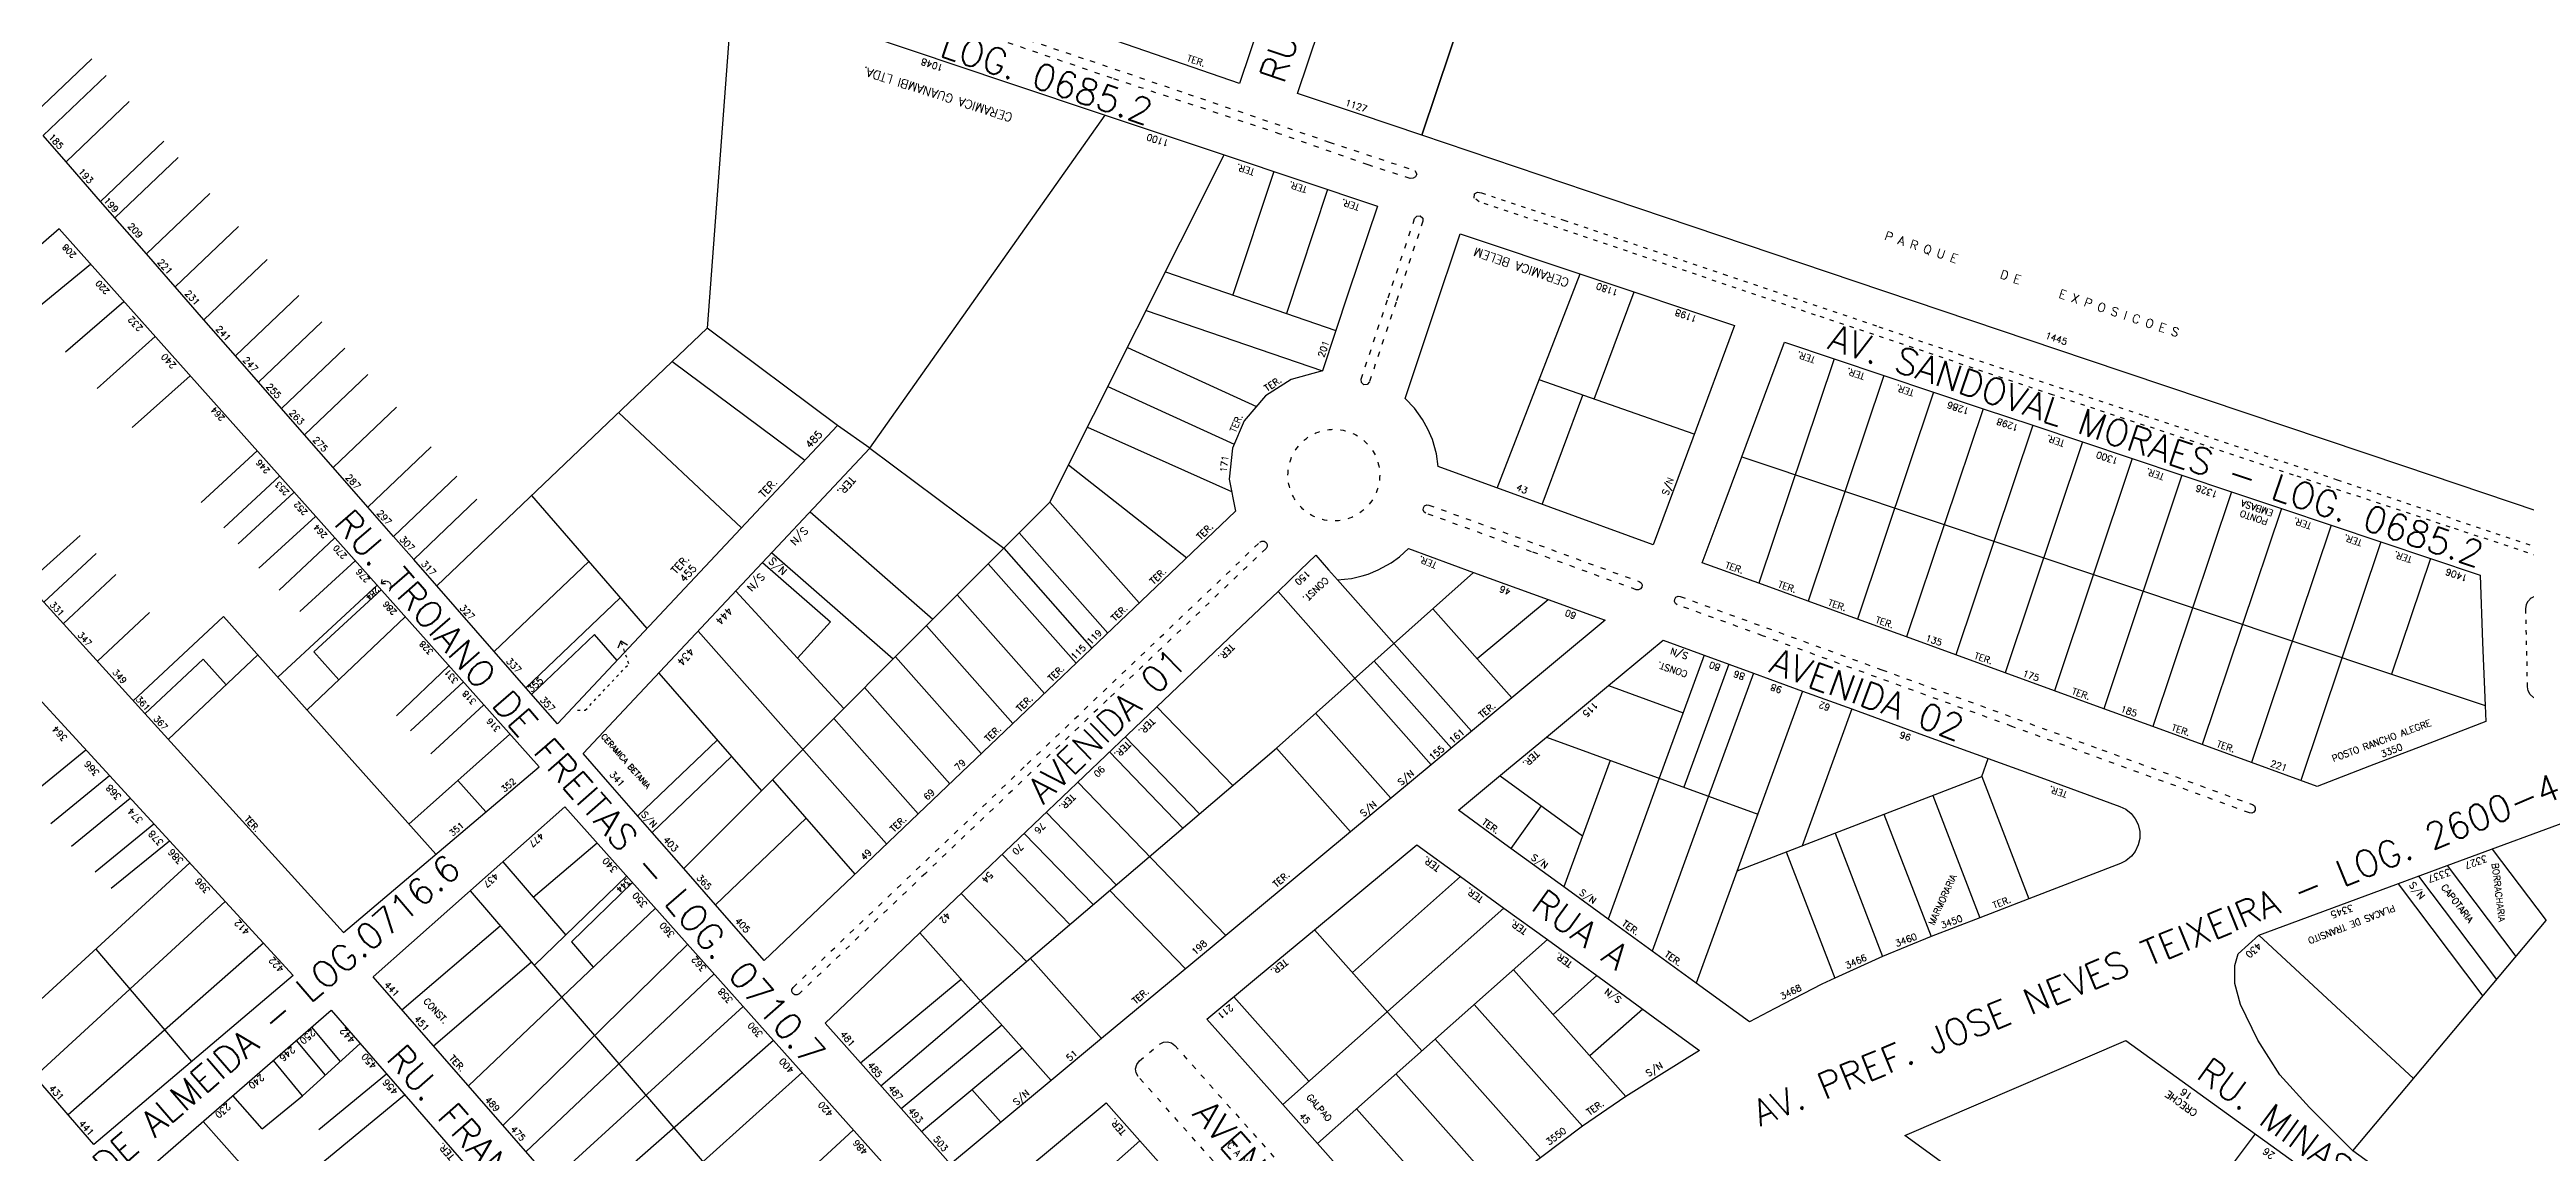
# Model space of a CAD drawing. Extents: x 714896 to 749292, y 8417558 to 8447149.
# Drawn here: x 740215 to 740782, y 8424943 to 8425196 of the extents above; entities that cross this region are included whole.
import ezdxf

# ---------------------------------------------------------------- set-up
doc = ezdxf.new("R2010")
doc.units = 0
doc.header["$MEASUREMENT"] = 0
doc.linetypes.add('ACAD_ISO03W100', pattern=[30, 12, -18])
for name, color, linetype in [('LOTE', 7, 'CONTINUOUS'), ('NUM-PORTA', 7, 'CONTINUOUS'), ('QUADRA', 6, 'CONTINUOUS'), ('TEXTO', 7, 'CONTINUOUS'), ('TEXTODERUA', 3, 'CONTINUOUS')]:
    doc.layers.add(name, color=color, linetype=linetype)
doc.styles.add('ROMANS', font='ROMANS.SHX', dxfattribs={"height": 1.5})

msp = doc.modelspace()

# ---------------------------------------------------------------- linework, layer by layer
at = {"layer": 'LOTE', "color": 7}
for p, q in [((740202.49, 8425128.79, 520.58), (740224.3, 8425146.61, 521.16)), ((740470.4, 8425144.87), (740509.45, 8425131.47)), ((740218.55, 8425126.58, 520.51), (740231.91, 8425138.07, 521.16)), ((740465.96, 8425136.02), (740506.36, 8425122.16)), ((740225.82, 8425118.18, 520.32), (740239.09, 8425130.03, 521.16)), ((740461.72, 8425127.57), (740491.22, 8425114.04)), ((740233.79, 8425109.2, 520.32), (740247.06, 8425121.06, 521.16)), ((740457.24, 8425118.63), (740486.17, 8425105.43)), ((740452.54, 8425109.25), (740485.53, 8425094.57)), ((740249.6, 8425092.03, 520.19), (740262.4, 8425103.83, 521.16)), ((740254.81, 8425086.25, 520.14), (740267.54, 8425098.06, 521.16)), ((740448.21, 8425100.62), (740475.27, 8425079.37)), ((740258.09, 8425082.55, 520.1), (740270.86, 8425094.33, 521.16)), ((740262.8, 8425076.95, 520.04), (740275.76, 8425088.83, 521.16)), ((740443.95, 8425092.13), (740464.42, 8425069.01)), ((740221.94, 8425084.43, 519.56), (740209.68, 8425073.46, 519)), ((740267.47, 8425071.95, 519.98), (740280.18, 8425083.86, 521.16)), ((740433.41, 8425081.57), (740453.57, 8425058.66)), ((740436.88, 8425085.04), (740457.19, 8425062.11)), ((740225.6, 8425080.32, 519.52), (740213.57, 8425069.17, 519)), ((740230.09, 8425075.5, 519.47), (740218.04, 8425064.24, 519)), ((740272.23, 8425067.05, 519.93), (740284.84, 8425078.63, 521.16)), ((740429.81, 8425077.95), (740449.95, 8425055.2)), ((740267.14, 8425052.03, 518.75), (740289.88, 8425073.07, 521.16)), ((740275.41, 8425057.78, 518.75), (740290.81, 8425072.03, 521.16)), ((740422.73, 8425070.87), (740442.72, 8425048.3)), ((740237.82, 8425066.84, 519.39), (740225.84, 8425055.64, 519)), ((740254.73, 8425065.94, 519.51), (740234.04, 8425046.59, 519)), ((740254.73, 8425065.94), (740303.35, 8425011.42)), ((740273.86, 8425044.49, -2.67), (740296.36, 8425065.82)), ((740363.38, 8425062.52), (740406.55, 8425013.78)), ((740415.66, 8425063.78), (740435.48, 8425041.4)), ((740250.09, 8425056.12, 519.33), (740236.72, 8425043.62, 519)), ((740262.58, 8425057.14), (740242.08, 8425037.72, 519)), ((740250.09, 8425056.12, 519.33), (740255.31, 8425050.26)), ((740294.31, 8425043.17, -1.78), (740306.34, 8425054.63)), ((740408.59, 8425056.69), (740428.25, 8425034.49)), ((740297.52, 8425039.68, -2.27), (740309.67, 8425050.9)), ((740401.51, 8425049.61), (740421.02, 8425027.59)), ((740302.18, 8425034.46, -2.27), (740314.33, 8425045.67)), ((740394.44, 8425042.52), (740413.78, 8425020.68)), ((740297.17, 8425018.35, -3.32), (740320.32, 8425038.95)), ((740209.75, 8425024.36, 521.79), (740223.2, 8425035.36, 522.95)), ((740215.16, 8425018.47, 521.79), (740228.61, 8425029.47, 522.95)), ((740219.89, 8425013.31, 521.79), (740233.34, 8425024.31, 522.95)), ((740308.37, 8425028.32), (740314.78, 8425021.13)), ((740380.41, 8425028.51), (740399.31, 8425006.88)), ((740225.31, 8425007.41, 521.79), (740238.77, 8425018.41, 522.95)), ((740229.04, 8425003.66, 521.77), (740242.36, 8425014.49, 522.95)), ((740247, 8425009.45, 522.95), (740203.64, 8424969.66, 520.06)), ((740318.65, 8425009.68, 516.23), (740333.08, 8424992.9, 517.03)), ((740763.9, 8425008.82), (740779.63, 8424987.97)), ((740774.22, 8425012.63), (740786.58, 8424996.24)), ((740311.17, 8425003.05, 516.23), (740357.84, 8424948.76, 518.84)), ((740347.06, 8425006.45, 517.75), (740325.89, 8424985.93, 517.65)), ((740348.4, 8425004.96, 517.75), (740334.39, 8424991.38, 517.75)), ((740752.64, 8425004.67), (740772.04, 8424978.94)), ((740757.33, 8425006.4), (740775.2, 8424982.7)), ((740255.11, 8425000.61), (740211.55, 8424960.5, 520.06)), ((740353.61, 8424999.1, 517.75), (740310.79, 8424958.37, 518.57)), ((740742.25, 8424943.51), (740786.58, 8424996.24)), ((740263.9, 8424991.04), (740219.14, 8424951.72, 521.63)), ((740361.01, 8424990.8, 517.75), (740318.72, 8424949.3, 518.57)), ((740334.39, 8424991.38, 517.11), (740339.38, 8424985.57, 517.39)), ((740720.74, 8424992.9), (740756.17, 8424960.06)), ((740225.51, 8424989.72, 521.23), (740247.43, 8424963.95, 520.3)), ((740367.06, 8424984.01, 517.75), (740323.99, 8424943.28, 518.57)), ((740329.92, 8424936.51, 518.57), (740373.74, 8424976.51, 517.75)), ((740278.05, 8424960.82, 521.76), (740271.41, 8424968.77, 522.55)), ((740272.81, 8424956.05, 521.91), (740286, 8424968.03, 520.94)), ((740281.51, 8424963.96, 521.57), (740274.94, 8424971.84, 522.55)), ((740380.64, 8424968.78, 517.75), (740335.98, 8424929.57, 518.57)), ((740272.81, 8424956.05, 521.91), (740266.15, 8424964.2, 522.55)), ((740263.57, 8424948.52, 522), (740256.87, 8424956.13, 522.55)), ((740263.57, 8424948.52, 522), (740272.81, 8424956.05, 521.91)), ((740273.09, 8424937.32, 521.75), (740296.15, 8424956.34, 520.94)), ((740276.58, 8424948.38, 520.94), (740292.02, 8424961.1, 520.94)), ((740387.19, 8424961.43, 517.75), (740342.95, 8424921.6, 518.57)), ((740258.44, 8424940.72, 521.93), (740250.09, 8424950.22, 522.55)), ((740357.84, 8424948.76, 518.84), (740389.51, 8424911.92, 520.62)), ((740398.94, 8424948.24, 517.75), (740376.25, 8424927.34, 518.97)), ((740691.45, 8424909.36, 525.95), (740720, 8424947.39, 522.34))]:
    msp.add_line(p, q, dxfattribs=at)
at = {"layer": 'LOTE'}
for p, q in [((740546.34, 8425095.34), (740565.4, 8425144.41)), ((740568.58, 8425115.7), (740577.73, 8425140.28)), ((740556.68, 8425091.58), (740565.99, 8425116.61))]:
    msp.add_line(p, q, dxfattribs=at)
at = {"layer": 'LOTE', "color": 7, "linetype": 'CONTINUOUS'}
for p, q in [((740623.51, 8425124.95), (740606.28, 8425073.52)), ((740634.89, 8425121.14), (740617.56, 8425069.42)), ((740646.27, 8425117.33), (740628.84, 8425065.31)), ((740657.64, 8425113.52), (740640.12, 8425061.21)), ((740669.02, 8425109.71), (740651.4, 8425057.1)), ((740680.4, 8425105.9), (740662.68, 8425052.99)), ((740602.36, 8425102.51), (740772.56, 8425045.5)), ((740691.78, 8425102.09), (740673.96, 8425048.89)), ((740703.16, 8425098.28), (740685.24, 8425044.78)), ((740714.54, 8425094.46), (740696.52, 8425040.68)), ((740725.92, 8425090.65), (740707.8, 8425036.57)), ((740737.3, 8425086.84), (740719.08, 8425032.47)), ((740748.67, 8425083.03), (740730.36, 8425028.36)), ((740760.05, 8425079.22), (740751.16, 8425052.67)), ((740593.75, 8425057.03), (740583.49, 8425028.84)), ((740599.39, 8425054.98), (740589.13, 8425026.79)), ((740605.03, 8425052.93), (740594.77, 8425024.74)), ((740571.85, 8425050.06), (740588.95, 8425043.84)), ((740616.3, 8425048.82), (740591.95, 8424981.89)), ((740627.58, 8425044.72), (740616.17, 8425013.36)), ((740557.64, 8425038.25), (740606.05, 8425020.63)), ((740572.22, 8425032.94), (740561.66, 8425003.93)), ((740657.31, 8425029.21), (740658.82, 8425033.36)), ((740547.03, 8425029.43), (740565.93, 8425015.67)), ((740583.49, 8425028.84), (740571.76, 8424996.58)), ((740594.77, 8425024.74), (740581.85, 8424989.24)), ((740601.32, 8425007.64), (740657.31, 8425029.21)), ((740646.11, 8425024.9), (740656.9, 8424996.9)), ((740657.31, 8425029.21), (740668.09, 8425001.22)), ((740634.91, 8425020.58), (740645.71, 8424992.55)), ((740623.72, 8425016.27), (740634.6, 8424988.02)), ((740612.52, 8425011.96), (740623.65, 8424983.06)), ((740537.99, 8425006.32), (740513.22, 8424984.34)), ((740547.92, 8424999.09), (740497.25, 8424954.12)), ((740529.15, 8424966.39), (740504.54, 8424994.12)), ((740557.86, 8424991.86), (740505.22, 8424945.14)), ((740575.85, 8424955.95), (740550.09, 8424984.97)), ((740503.23, 8424959.43), (740486.07, 8424978.77)), ((740569.18, 8424983.62), (740559.17, 8424974.74)), ((740565.88, 8424949.11), (740541.12, 8424977.01)), ((740579.69, 8424975.97), (740567.6, 8424965.24)), ((740556.26, 8424941.87), (740532.14, 8424969.04)), ((740546.64, 8424934.63), (740523.17, 8424961.08)), ((740537.15, 8424927.24), (740514.19, 8424953.11)), ((740437.62, 8424921.89), (740464.54, 8424945.78))]:
    msp.add_line(p, q, dxfattribs=at)
at = {"layer": 'LOTE', "color": 7}
for points in [[(740371.3, 8425209.38), (740365.44, 8425131.98)], [(740210.11, 8425179.84), (740224.6, 8425193.67)], [(740213.4, 8425176.08), (740227.89, 8425189.9)], [(740218.67, 8425170.05), (740233.15, 8425183.88)], [(740402.72, 8425104.46), (740456.64, 8425180.8)], [(740226.56, 8425161.02), (740241.05, 8425174.84)], [(740443.95, 8425092.13), (740483.84, 8425171.69)], [(740229.85, 8425157.25), (740244.34, 8425171.07)], [(740495.22, 8425167.88), (740485.81, 8425139.58)], [(740237.09, 8425148.97), (740251.57, 8425162.79)], [(740507.55, 8425163.75), (740498.1, 8425135.37)], [(740243.67, 8425141.44), (740258.15, 8425155.26)], [(740250.25, 8425133.91), (740264.73, 8425147.73)], [(740257.49, 8425125.62), (740271.97, 8425139.45)], [(740262.75, 8425119.6), (740277.23, 8425133.42)], [(740303.54, 8425072.91), (740365.44, 8425131.98)], [(740395.34, 8425109.67), (740365.44, 8425131.98)], [(740268.01, 8425113.58), (740282.5, 8425127.4)], [(740273.28, 8425107.55), (740287.76, 8425121.37)], [(740387.82, 8425101.64), (740357.42, 8425124.32)], [(740279.86, 8425100.02), (740294.34, 8425113.84)], [(740373.35, 8425086.23), (740345.19, 8425112.65)], [(740287.75, 8425090.98), (740302.24, 8425104.8)], [(740402.72, 8425104.46), (740433.41, 8425081.57)], [(740293.67, 8425084.21), (740308.16, 8425098.03)], [(740298.28, 8425078.93), (740312.76, 8425092.76)], [(740351.71, 8425063.16), (740325.29, 8425093.66)], [(740360.13, 8425008.15), (740443.95, 8425092.13)], [(740389.04, 8425089.87), (740417.18, 8425065.3)], [(740316.7, 8425057.85), (740338.39, 8425078.54)], [(740378.16, 8425078.27), (740393.75, 8425064.66), (740386.16, 8425056.33)], [(740323.94, 8425049.56), (740345.59, 8425070.22)], [(740396.74, 8425044.83), (740372, 8425071.71)], [(740346.9, 8425068.71), (740346.9, 8425068.72)], [(740325.26, 8425048.06), (740339.65, 8425061.8)], [(740344.83, 8425055.83), (740339.65, 8425061.8)], [(740354.38, 8425052.93), (740377.91, 8425025.97)], [(740349.6, 8425020.2), (740367.79, 8425037.56)], [(740352.89, 8425016.43), (740371.08, 8425033.79)], [(740367.37, 8424999.86), (740388.13, 8425019.68)]]:
    msp.add_lwpolyline(points, dxfattribs=at)
at = {"layer": 'LOTE', "color": 7, "linetype": 'ACAD_ISO03W100', "ltscale": 0.1, "elevation": 519.71}
msp.add_lwpolyline([(740516.84, 8425169.39), (740496.71, 8425176.45), (740458.22, 8425189.23), (740428.42, 8425199.4), (740409.99, 8425205.61), (740408.4, 8425206.39), (740408.09, 8425207.1), (740408.31, 8425207.71), (740408.7, 8425208), (740409.63, 8425207.95), (740427.7, 8425201.8), (740453.12, 8425193.28), (740475.6, 8425185.62), (740507.88, 8425174.62), (740527.48, 8425168.11), (740527.95, 8425167.28), (740527.64, 8425166.61), (740527.13, 8425166.32), (740526.44, 8425166.25), (740516.84, 8425169.39)], close=True, dxfattribs=at)
at = {"layer": 'LOTE', "color": 7, "linetype": 'ACAD_ISO03W100', "ltscale": 0.08, "elevation": 523.78}
msp.add_lwpolyline([(740800.6, 8425074.41), (740764.59, 8425086.41), (740728.71, 8425098.32), (740673.52, 8425116.72), (740619.24, 8425134.98), (740576.18, 8425149.6), (740542.24, 8425160.95), (740541.07, 8425161.77), (740541.15, 8425162.76), (740541.83, 8425163.13), (740542.75, 8425162.95), (740561.63, 8425156.7), (740598.21, 8425144.34), (740633.79, 8425132.29), (740652.24, 8425125.96), (740694.61, 8425111.92), (740738.69, 8425097.25), (740790.61, 8425079.67)], dxfattribs=at)
at = {"layer": 'LOTE', "color": 7, "linetype": 'ACAD_ISO03W100', "ltscale": 0.1}
for points in [[(740529.36, 8425156.46), (740523.2, 8425137.94), (740517.11, 8425119.64), (740516.6, 8425119.06), (740515.85, 8425119), (740515.27, 8425119.51), (740515.21, 8425120.27), (740521.41, 8425138.9), (740527.47, 8425157.1), (740527.96, 8425157.67), (740528.73, 8425157.73), (740529.32, 8425157.2), (740529.36, 8425156.46)], [(740578.21, 8425072.03), (740554.23, 8425080.76), (740530.06, 8425089.56), (740529.64, 8425089.85), (740529.41, 8425090.34), (740529.46, 8425090.84), (740529.75, 8425091.26), (740530.22, 8425091.48), (740530.74, 8425091.44), (740555.96, 8425082.26), (740578.89, 8425073.91), (740579.32, 8425073.61), (740579.54, 8425073.15), (740579.49, 8425072.62), (740579.21, 8425072.23), (740578.72, 8425071.99), (740578.21, 8425072.03)], [(740493.44, 8425081.5), (740457.06, 8425046.78), (740415.43, 8425007.05), (740386.52, 8424979.46), (740386.07, 8424979.21), (740385.56, 8424979.22), (740385.11, 8424979.49), (740384.86, 8424979.95), (740384.87, 8424980.47), (740385.14, 8424980.91), (740438.75, 8425032.07), (740492.05, 8425082.94), (740492.48, 8425083.18), (740493, 8425083.19), (740493.5, 8425082.87), (740493.72, 8425082.43), (740493.71, 8425081.96), (740493.44, 8425081.5)], [(740718.64, 8425020.92), (740664.23, 8425040.73), (740607.14, 8425061.5), (740587.61, 8425068.61), (740587.2, 8425068.89), (740586.97, 8425069.37), (740587.01, 8425069.91), (740587.3, 8425070.32), (740587.77, 8425070.54), (740588.29, 8425070.49), (740634.47, 8425053.69), (740684.8, 8425035.37), (740719.32, 8425022.8), (740719.74, 8425022.51), (740719.96, 8425022.05), (740719.91, 8425021.5), (740719.62, 8425021.09), (740719.15, 8425020.88), (740718.64, 8425020.92)], [(740512.87, 8424905.64), (740487.27, 8424934.48), (740464.19, 8424960.49), (740463.69, 8424961.37), (740463.56, 8424962.27), (740463.83, 8424963.27), (740464.46, 8424964.07), (740469.08, 8424967.91), (740469.94, 8424968.37), (740470.86, 8424968.48), (740471.76, 8424968.24), (740472.55, 8424967.64), (740497.38, 8424939.66), (740520.97, 8424913.08), (740521.46, 8424912.24), (740521.6, 8424911.29), (740521.36, 8424910.35), (740520.82, 8424909.6), (740516.46, 8424905.48), (740515.59, 8424904.94), (740514.62, 8424904.8), (740513.63, 8424905.06), (740512.87, 8424905.64)]]:
    msp.add_lwpolyline(points, close=True, dxfattribs=at)
at = {"layer": 'LOTE'}
msp.add_lwpolyline([(740591.47, 8425107.65), (740555.97, 8425120.14)], dxfattribs=at)
at = {"layer": 'LOTE', "color": 7}
for points, elevation in [([(740408.05, 8425056.16), (740380.21, 8425080.46)], -1.34), ([(740495.85, 8425035.74), (740540.98, 8425075.99)], 516.84), ([(740531.26, 8425031.93), (740496.2, 8425071.66)], 516.84), ([(740540.49, 8425039.6), (740509.78, 8425074.34)], 516.84), ([(740541.81, 8425056.26), (740558.05, 8425069.79)], 516.84), ([(740549.72, 8425047.27), (740531.63, 8425067.66)], 516.84), ([(740535.88, 8425035.77), (740518.23, 8425055.7)], 516.84), ([(740468.46, 8425045.22), (740485.83, 8425027.19)], 516.84), ([(740522.03, 8425024.26), (740504.8, 8425043.73)], 516.84), ([(740405.23, 8424958.38), (740495.85, 8425035.74)], 516.84), ([(740461.22, 8425038.31), (740478.21, 8425020.69)], 516.84), ([(740512.8, 8425016.59), (740495.85, 8425035.74)], 516.84), ([(740457.61, 8425034.86), (740474.4, 8425017.44)], 516.84), ([(740450.37, 8425027.96), (740484.22, 8424992.84)], 516.84), ([(740443.16, 8425021.03), (740459.16, 8425004.43)], 516.84), ([(740438.07, 8425016.22), (740453.83, 8424999.88)], 516.84), ([(740433.01, 8425011.39), (740448.5, 8424995.32)], 516.84), ([(740423.6, 8425002.41), (740438.59, 8424986.87)], 516.84), ([(740457.66, 8425003.14), (740474.99, 8424985.17)], 516.84), ([(740414.2, 8424993.44), (740444.23, 8424959.61)], 516.84), ([(740439.44, 8424987.59), (740455.77, 8424969.19)], 516.84), ([(740400.58, 8424963.62), (740423.65, 8424982.79)], 516.84), ([(740409.87, 8424953.15), (740432.94, 8424972.32)], 516.84), ([(740414.52, 8424947.91), (740437.59, 8424967.09)], 516.84), ([(740426.05, 8424957.5), (740432.69, 8424950.02)], 516.84)]:
    msp.add_lwpolyline(points, dxfattribs=dict(at, elevation=elevation))
at = {"layer": 'LOTE', "color": 7, "flags": 128}
for points in [[(740290.87, 8425073.43), (740291.08, 8425074.4)], [(740290.87, 8425073.43), (740291.8, 8425073.45)]]:
    msp.add_lwpolyline(points, dxfattribs=at)
at = {"layer": 'LOTE', "color": 7, "linetype": 'ACAD_ISO03W100', "ltscale": 0.002, "flags": 128}
msp.add_lwpolyline([(740292.63, 8425071.75), (740292.93, 8425072.05), (740293.11, 8425072.48), (740293.12, 8425073.01), (740292.94, 8425073.43), (740292.63, 8425073.75), (740292.14, 8425073.97), (740291.65, 8425073.96), (740291.25, 8425073.8), (740290.87, 8425073.43)], dxfattribs=at)
at = {"layer": 'LOTE', "color": 7, "linetype": 'ACAD_ISO03W100', "ltscale": 0.08}
msp.add_lwpolyline([(740813.62, 8425057.55), (740786.37, 8425047.07), (740785.4, 8425046.88), (740784.5, 8425046.98), (740783.62, 8425047.38), (740782.92, 8425048.04), (740782.46, 8425048.9), (740782.29, 8425049.81), (740781.9, 8425067.67), (740782.04, 8425068.63), (740782.47, 8425069.49), (740783.16, 8425070.18), (740783.96, 8425070.58), (740784.92, 8425070.74), (740785.85, 8425070.58), (740798.89, 8425066.21), (740813.53, 8425061.31), (740814.24, 8425060.9), (740814.72, 8425060.23), (740814.9, 8425059.44), (740814.74, 8425058.65), (740814.33, 8425058.02), (740813.62, 8425057.55)], close=True, dxfattribs=at)
at = {"layer": 'LOTE', "color": 3, "linetype": 'ACAD_ISO03W100', "ltscale": 0.05}
msp.add_lwpolyline([(740335.82, 8425044.43), (740337.55, 8425044.42), (740347.54, 8425055.07), (740345.7, 8425060.35)], dxfattribs=at)
at = {"layer": 'LOTE', "color": 3}
for points in [[(740345.7, 8425060.35), (740345.05, 8425058.66)], [(740345.7, 8425060.35), (740347.24, 8425059.42)]]:
    msp.add_lwpolyline(points, dxfattribs=at)
at = {"layer": 'LOTE', "color": 7, "elevation": 518.75, "flags": 128}
msp.add_lwpolyline([(740275.41, 8425057.78), (740281.13, 8425051.38)], dxfattribs=at)
at = {"layer": 'LOTE', "color": 7, "linetype": 'CONTINUOUS'}
msp.add_lwpolyline([(740549.58, 8425012.73), (740556.48, 8425022.55)], dxfattribs=at)
at = {"layer": 'LOTE', "color": 7, "linetype": 'CONTINUOUS', "flags": 128}
for points in [[(740325.63, 8425001.56), (740340.26, 8425014.08)], [(740295.55, 8424975.82), (740318.04, 8424995.06)], [(740302.79, 8424967.54), (740325.21, 8424986.72)]]:
    msp.add_lwpolyline(points, dxfattribs=at)
at = {"layer": 'LOTE', "color": 7, "linetype": 'ACAD_ISO03W100', "ltscale": 0.1}
msp.add_circle((740508.96, 8425098.3), 10.5, dxfattribs=at)
at = {"layer": 'QUADRA', "color": 6, "linetype": 'CONTINUOUS'}
msp.add_lwpolyline([(740808.89, 8425081.79), (740753.97, 8425100.32), (740681.53, 8425124.75), (740628.35, 8425142.69), (740572.45, 8425161.55), (740529.09, 8425176.17), (740539, 8425205.73), (740586.85, 8425348.45), (740865.61, 8425259.88), (740808.89, 8425081.79)], close=True, dxfattribs=at)
at = {"layer": 'QUADRA', "linetype": 'CONTINUOUS', "elevation": 514.1}
msp.add_lwpolyline([(740487.37, 8425188), (740441.99, 8425203.66), (740407.96, 8425215.4), (740396.62, 8425219.31), (740351.24, 8425234.97), (740360.69, 8425263.08), (740370.25, 8425291.52), (740415.75, 8425276.24), (740427.09, 8425272.32), (740506.76, 8425245.67), (740496.93, 8425216.44), (740487.37, 8425188)], close=True, dxfattribs=at)
at = {"layer": 'QUADRA', "color": 6, "linetype": 'CONTINUOUS'}
for points in [[(740539, 8425205.73), (740529.09, 8425176.17), (740529.09, 8425176.17), (740514.87, 8425180.97), (740500.66, 8425185.76), (740510.57, 8425215.32)], [(740849.59, 8424865.89), (740742.25, 8424943.51), (740732.36, 8424953.43), (740725.54, 8424960.91), (740720.5, 8424968.87), (740716.6, 8424977.01), (740715.24, 8424981.79), (740715.27, 8424985.92), (740716.02, 8424988.58), (740720.74, 8424992.9), (740763.9, 8425008.82), (740829.38, 8425032.98)]]:
    msp.add_lwpolyline(points, dxfattribs=at)
at = {"layer": 'QUADRA', "color": 6}
msp.add_lwpolyline([(740401.5, 8425199.27), (740434.05, 8425188.37), (740456.64, 8425180.8), (740483.84, 8425171.69), (740518.93, 8425159.94), (740512.28, 8425139.97), (740506.36, 8425122.16), (740499.2, 8425120.23), (740493.28, 8425116.48), (740488.44, 8425110.76), (740485.77, 8425104.51), (740484.97, 8425097.4), (740486.43, 8425090.02), (740464.9, 8425069.47), (740441.91, 8425047.53), (740413.78, 8425020.68), (740400.25, 8425007.77), (740388.02, 8424996.1), (740378.55, 8424987.06), (740378.55, 8424987.06), (740367.37, 8424999.86), (740360.13, 8425008.15), (740352.89, 8425016.43), (740343.27, 8425027.44), (740337.1, 8425034.5), (740402.72, 8425104.46), (740395.34, 8425109.67), (740331.18, 8425041.28), (740324.54, 8425048.88), (740316.7, 8425057.85), (740303.54, 8425072.91), (740298.28, 8425078.93), (740293.67, 8425084.21), (740287.75, 8425090.98), (740279.86, 8425100.02), (740273.28, 8425107.55), (740262.75, 8425119.6), (740257.49, 8425125.62), (740250.25, 8425133.91), (740243.67, 8425141.44), (740237.09, 8425148.97), (740226.56, 8425161.02), (740218.67, 8425170.05), (740213.4, 8425176.08)], dxfattribs=at)
for points in [[(740282.21, 8424993.47), (740326.97, 8425031.49), (740217.07, 8425154.73), (740171.76, 8425115.25), (740282.21, 8424993.47)], [(740537.9, 8425153.62), (740566.42, 8425144.07), (740600.74, 8425132.58), (740591.13, 8425106.75), (740582.05, 8425082.34), (740558.63, 8425090.87), (740532.88, 8425100.24), (740532.46, 8425103.14), (740531.53, 8425106.45), (740530.52, 8425108.85), (740529.3, 8425111.04), (740527.41, 8425113.65), (740525.33, 8425115.85), (740531.74, 8425135.11), (740537.9, 8425153.62)], [(740612.13, 8425128.76), (740623.51, 8425124.95), (740634.89, 8425121.14), (740646.27, 8425117.33), (740657.64, 8425113.52), (740669.02, 8425109.71), (740680.4, 8425105.9), (740691.78, 8425102.09), (740703.16, 8425098.28), (740714.54, 8425094.46), (740725.92, 8425090.65), (740737.3, 8425086.84), (740748.67, 8425083.03), (740760.05, 8425079.22), (740771.43, 8425075.41), (740772.01, 8425059.93), (740772.56, 8425045.5), (740772.7, 8425041.82), (740759.92, 8425036.91), (740746.07, 8425031.59), (740734.12, 8425026.99), (740719.08, 8425032.47), (740707.8, 8425036.57), (740696.52, 8425040.68), (740685.24, 8425044.78), (740673.96, 8425048.89), (740662.68, 8425052.99), (740651.4, 8425057.1), (740640.12, 8425061.21), (740628.84, 8425065.31), (740617.56, 8425069.42), (740606.28, 8425073.52), (740593.32, 8425078.24), (740597.63, 8425089.82), (740602.36, 8425102.51), (740607.54, 8425116.44), (740612.13, 8425128.76)], [(740270.67, 8424983.67), (740225.02, 8424944.91), (740119.13, 8425067.51), (740160.01, 8425104.17), (740270.67, 8424983.67)], [(740584.35, 8425060.45), (740593.75, 8425057.03), (740605.03, 8425052.93), (740616.3, 8425048.82), (740627.58, 8425044.72), (740643.99, 8425038.75), (740658.82, 8425033.36), (740671.68, 8425028.68), (740688.93, 8425022.4), (740690.3, 8425021.73), (740691.53, 8425020.73), (740692.45, 8425019.56), (740693.11, 8425018.22), (740693.48, 8425016.65), (740693.49, 8425015.03), (740693.16, 8425013.57), (740692.42, 8425012.04), (740691.6, 8425010.99), (740690.29, 8425009.92), (740689.05, 8425009.29), (740668.09, 8425001.22), (740656.9, 8424996.9), (740645.71, 8424992.55), (740634.6, 8424988.02), (740623.65, 8424983.06), (740620.67, 8424981.66), (740609.95, 8424976.12), (740604.17, 8424973), (740591.95, 8424981.89), (740581.85, 8424989.24), (740571.76, 8424996.58), (740561.66, 8425003.93), (740548.15, 8425013.77), (740537.5, 8425021.52), (740548.97, 8425031.05), (740557.64, 8425038.25), (740571.85, 8425050.06), (740584.35, 8425060.45)], [(740332.91, 8425022.33), (740412.49, 8424933.09), (740368.41, 8424892.49), (740288.97, 8424983.34), (740332.91, 8425022.33)], [(740527.98, 8425013.61), (740537.99, 8425006.32), (740547.92, 8424999.09), (740557.86, 8424991.86), (740570.86, 8424982.4), (740583.26, 8424973.37), (740592.71, 8424966.49), (740583.97, 8424961.03), (740575.85, 8424955.95), (740565.88, 8424949.11), (740556.26, 8424941.87), (740546.64, 8424934.63), (740537.15, 8424927.24), (740527.83, 8424919.67), (740514.83, 8424934.32), (740505.22, 8424945.14), (740497.25, 8424954.12), (740489.29, 8424963.1), (740479.91, 8424973.66), (740491.75, 8424983.5), (740504.54, 8424994.12), (740516.32, 8425003.91), (740527.98, 8425013.61)], [(740358.68, 8424884.38), (740312.69, 8424846.92), (740233.89, 8424936.15), (740279.36, 8424975.67), (740358.68, 8424884.38)], [(740690.29, 8424968.77), (740851.1, 8424852.55), (740825.37, 8424811.92), (740639.69, 8424947), (740690.29, 8424968.77)], [(740506.02, 8424899.04), (740497.86, 8424890.16), (740489.69, 8424881.28), (740481.53, 8424872.41), (740471.37, 8424883.85), (740461.51, 8424894.96), (740453.55, 8424903.94), (740442.93, 8424915.9), (740437.62, 8424921.89), (740429.13, 8424931.45), (740436.82, 8424937.84), (740456.83, 8424954.47), (740464.54, 8424945.78), (740472.51, 8424936.81), (740480.47, 8424927.83), (740488.44, 8424918.86), (740497.23, 8424908.95), (740506.02, 8424899.04)]]:
    msp.add_lwpolyline(points, close=True, dxfattribs=at)
at = {"layer": 'QUADRA', "color": 6, "elevation": 516.84}
msp.add_lwpolyline([(740421.16, 8424940.43), (740409.87, 8424953.15), (740400.58, 8424963.62), (740392.5, 8424972.73), (740405.08, 8424984.73), (740414.2, 8424993.44), (740436.88, 8425015.08), (740461.69, 8425038.76), (740484.91, 8425060.92), (740496.2, 8425071.66), (740501.24, 8425076.51), (740504.82, 8425079.95), (740507.76, 8425076.63), (740509.78, 8425074.34), (740513.01, 8425074.65), (740515.43, 8425075.19), (740516.81, 8425075.62), (740519.13, 8425076.57), (740522.11, 8425078.23), (740524.01, 8425079.61), (740526.04, 8425081.45), (740540.98, 8425075.99), (740558.05, 8425069.79), (740571.1, 8425065.04), (740549.72, 8425047.27), (740531.26, 8425031.93), (740512.8, 8425016.59), (740484.22, 8424992.84), (740455.77, 8424969.19), (740444.23, 8424959.61), (740433.85, 8424950.98), (740421.16, 8424940.43)], dxfattribs=at)

# ---------------------------------------------------------------- texts
at = {"layer": 'NUM-PORTA', "color": 7, "style": 'ROMANS'}
for s, height, rotation, p in [('1048', 1.5, 161.9399, (740419.65, 8425192.25)), ('185', 1.5, 312.0707, (740214.54, 8425175.68)), ('193', 1.5, 312.6994, (740221.34, 8425167.75)), ('199', 1.5, 312.6994, (740227.15, 8425161.1)), ('209', 1.5, 312.6113, (740232.66, 8425155.25)), ('208', 1.375, 132.6369, (740221.1, 8425148.78)), ('221', 1.5, 312.6994, (740239.48, 8425146.99)), ('220', 1.371, 132.8237, (740228.72, 8425140.48)), ('231', 1.5, 312.6994, (740245.72, 8425139.85)), ('1180', 1.5, 160.2486, (740574.22, 8425140.7)), ('232', 1.5, 132.9017, (740236.42, 8425132.05, -521.16)), ('241', 1.5, 312.6994, (740252.83, 8425131.71)), ('1198', 1.5, 160.2486, (740592.26, 8425134.65)), ('1445', 1.5, 341.5628, (740671.73, 8425129.68)), ('240', 1.5, 132.9017, (740244.03, 8425123.51, -521.16)), ('247', 1.5, 312.6994, (740259.05, 8425124.59)), ('255', 1.5, 312.6994, (740264.38, 8425118.49)), ('264', 1.369, 132.9017, (740255.13, 8425111.48)), ('263', 1.5, 312.6994, (740269.62, 8425112.49)), ('275', 1.5, 312.6994, (740275.04, 8425106.29)), ('246', 1.369, 132.9068, (740265.46, 8425099.42)), ('287', 1.5, 312.6994, (740282.55, 8425097.69)), ('253', 1.37, 132.9106, (740269.87, 8425094.39)), ('252', 1.369, 132.9125, (740274.11, 8425089.84)), ('43', 1.5, 336.6258, (740550.59, 8425094.94)), ('S/N', 1.5, 70.2486, (740585.47, 8425093.55)), ('264', 1.37, 132.9182, (740278.62, 8425084.58)), ('297', 1.5, 312.6994, (740289.72, 8425089.48)), ('270', 1.369, 132.918, (740283.08, 8425079.85)), ('307', 1.5, 312.6994, (740294.93, 8425083.52)), ('276', 1.369, 132.9126, (740288.35, 8425074.4)), ('317', 1.5, 312.6994, (740299.84, 8425077.9)), ('284', 1.3, 222.9126, (740289.64, 8425072.77, -0.02)), ('46', 1.5, 157.9971, (740549.65, 8425072.07, 516.84)), ('331', 1.418, 312.981, (740214.86, 8425068.51)), ('286', 1.369, 132.9282, (740294.51, 8425066.99)), ('327', 1.5, 312.6994, (740308.68, 8425067.78)), ('60', 1.5, 157.9971, (740564.65, 8425066.61, 516.84)), ('347', 1.417, 312.9846, (740221.22, 8425061.58)), ('328', 1.369, 132.9228, (740302.84, 8425057.89)), ('349', 1.417, 312.9917, (740229.18, 8425053.03)), ('331', 1.376, 130.1016, (740308.56, 8425051.24)), ('337', 1.5, 312.6994, (740319.35, 8425055.58)), ('361', 1.417, 312.9968, (740234.54, 8425046.85)), ('318', 1.37, 132.9816, (740312.68, 8425046.49)), ('355', 1.5, 42.6994, (740325.27, 8425048.42)), ('357', 1.5, 312.6994, (740327.08, 8425046.72)), ('367', 1.417, 312.9968, (740238.6, 8425042.37)), ('316', 1.371, 133.0428, (740318.24, 8425040.2)), ('364', 1.518, 133.0631, (740219.14, 8425038.13)), ('155', 1.5, 40.0435, (740531.51, 8425032.85, 516.84)), ('161', 1.5, 40.0435, (740536.12, 8425036.68, 516.84)), ('366', 1.518, 133.0631, (740226.44, 8425030.18)), ('341', 1.5, 311.5836, (740342.99, 8425029.63)), ('S/N', 1.5, 40.0435, (740524.35, 8425027.07, 516.84)), ('368', 1.518, 133.0631, (740231.46, 8425024.71)), ('352', 1.423, 40.5339, (740319.04, 8425025.53)), ('374', 1.518, 133.0631, (740236.41, 8425019.32)), ('351', 1.424, 40.5569, (740307.19, 8425015.45)), ('S/N', 1.5, 312.7033, (740350.23, 8425020.43)), ('S/N', 1.5, 40.0435, (740515.77, 8425019.94, 516.84)), ('378', 1.518, 133.0631, (740241.11, 8425014.21)), ('477', 1.44, 221.6594, (740327.27, 8425016.48)), ('403', 1.5, 312.7033, (740355.28, 8425014.66)), ('386', 1.519, 133.1114, (740245.67, 8425009.99)), ('340', 1.503, 132.0847, (740345.04, 8425007.98)), ('3337', 1.562, 199.4242, (740764.35, 8425008.17)), ('3327', 1.562, 199.4242, (740772.77, 8425011.28)), ('396', 1.519, 133.1114, (740251.81, 8425003.29)), ('437', 1.44, 221.6594, (740316.87, 8425007.26)), ('344', 1.4, 224.0812, (740347.12, 8425006.05)), ('350', 1.504, 132.0785, (740351.9, 8425000.02)), ('365', 1.5, 312.7033, (740362.92, 8425005.94)), ('S/N', 1.562, 307.8152, (740755.06, 8425004.34)), ('412', 1.519, 133.1114, (740260.85, 8424993.78)), ('405', 1.5, 312.7033, (740371.73, 8424996.07)), ('3345', 1.562, 199.4242, (740742.08, 8424999.96)), ('360', 1.505, 132.0755, (740358.14, 8424993.12)), ('430', 1.562, 222.7331, (740720.52, 8424991.37)), ('422', 1.519, 133.1114, (740268.71, 8424985.22)), ('362', 1.505, 132.0682, (740365.43, 8424985.37)), ('441', 1.485, 312.6631, (740291.42, 8424981.44)), ('358', 1.505, 132.0682, (740371.5, 8424978.05)), ('451', 1.485, 312.6631, (740298.27, 8424973.61)), ('250', 1.512, 220.6429, (740274.98, 8424971.45)), ('442', 1.545, 132.0741, (740285.01, 8424968.97)), ('390', 1.505, 132.0613, (740378.31, 8424970.26)), ('481', 1.5, 309.2768, (740395.83, 8424970.16)), ('246', 1.511, 220.5998, (740270.35, 8424967.52)), ('450', 1.545, 132.0662, (740289.95, 8424963.05)), ('400', 1.505, 132.0529, (740385.52, 8424962.04)), ('485', 1.5, 309.2768, (740402.09, 8424963.11)), ('431', 1.5, 311.5988, (740214.64, 8424957.76)), ('240', 1.511, 220.6014, (740263.26, 8424961.17)), ('456', 1.545, 132.0558, (740294.82, 8424957.15)), ('487', 1.5, 309.2768, (740406.82, 8424957.79)), ('16', 1.588, 144.2278, (740705.75, 8424956.33)), ('230', 1.511, 220.6014, (740255.58, 8424954.5)), ('489', 1.485, 312.6631, (740314.47, 8424955.07)), ('420', 1.505, 132.0422, (740394.43, 8424952.08)), ('493', 1.5, 309.2768, (740411.38, 8424952.64)), ('441', 1.5, 311.5988, (740221.49, 8424949.68)), ('475', 1.485, 312.6631, (740320.34, 8424948.36)), ('486', 1.506, 132.0275, (740402.4, 8424943.33)), ('503', 1.5, 309.2768, (740417.14, 8424946.15)), ('26', 1.588, 144.2278, (740724.6, 8424942.71))]:
    msp.add_text(s, height=height, rotation=rotation, dxfattribs=at).set_placement(p)
at = {"layer": 'NUM-PORTA', "style": 'ROMANS'}
for s, height, rotation, p in [('1127', 1.5, 341.5628, (740511.43, 8425183.04)), ('1100', 1.5, 161.9399, (740471.29, 8425174.96)), ('201', 1.5, 70.7535, (740506.67, 8425125.14)), ('1286', 1.5, 161.2944, (740654.57, 8425113.54)), ('1298', 1.5, 161.2944, (740665.9, 8425109.75)), ('485', 1.7, 47.2926, (740389.04, 8425104.32)), ('1300', 1.5, 161.2944, (740688.69, 8425102.12)), ('171', 1.5, 82.8966, (740484.38, 8425098.88)), ('1326', 1.5, 161.2944, (740711.49, 8425094.48)), ('S/N', 1.7, 227.2926, (740387.49, 8425086.6)), ('455', 1.7, 47.2926, (740360.25, 8425073.64)), ('S/N', 1.7, 227.2926, (740377.59, 8425076.04)), ('S/N', 1.7, 317.2926, (740379.36, 8425078.39)), ('150', 1.5, 222.5647, (740502.73, 8425076.62)), ('1406', 1.5, 161.2944, (740768.71, 8425075.31)), ('444', 1.7, 227.2926, (740370.26, 8425068.23)), ('434', 1.7, 227.2926, (740361.47, 8425058.86)), ('115', 1.5, 44.2659, (740449.62, 8425055.87)), ('119', 1.5, 44.2659, (740453.24, 8425059.33)), ('S/N', 1.5, 161.2944, (740590.24, 8425057.48)), ('135', 1.5, 341.2944, (740644.27, 8425060.37)), ('80', 1.5, 161.2944, (740597.64, 8425054.79)), ('86', 1.5, 161.2944, (740603.24, 8425052.75)), ('175', 1.5, 341.2944, (740666.54, 8425052.27)), ('98', 1.5, 161.2944, (740611.69, 8425049.68)), ('115', 1.5, 224.1641, (740568.56, 8425046.48)), ('62', 1.5, 161.2944, (740622.78, 8425045.64)), ('185', 1.5, 341.2944, (740688.94, 8425044.12)), ('96', 1.5, 161.2944, (740641.26, 8425038.77)), ('3350', 1.5, 21.3019, (740749.03, 8425033.57)), ('79', 1.5, 44.2659, (740423.01, 8425030.48)), ('90', 1.5, 224.9847, (740455.64, 8425031.82)), ('221', 1.5, 341.2944, (740723.26, 8425031.62)), ('69', 1.5, 44.2659, (740415.9, 8425023.68)), ('76', 1.5, 224.9847, (740442.05, 8425018.85)), ('70', 1.5, 224.9847, (740437, 8425014.03)), ('49', 1.5, 44.2659, (740401.47, 8425009.91)), ('54', 1.5, 228.0538, (740429.97, 8425007.58)), ('S/N', 1.5, 324.9982, (740553.96, 8425010.38)), ('S/N', 1.5, 324.9982, (740565.01, 8425002.33)), ('42', 1.5, 228.0538, (740420.23, 8424998.29)), ('3450', 1.5, 20.3098, (740648.25, 8424994.37)), ('198', 1.5, 41.0857, (740477.18, 8424988.25)), ('3460', 1.5, 20.3098, (740637.83, 8424990.21)), ('3466', 1.5, 24.3585, (740626.48, 8424985.12)), ('S/N', 1.5, 144.2603, (740575.01, 8424978.4)), ('3468', 1.5, 26.5858, (740611.63, 8424978.05)), ('211', 1.5, 218.4208, (740485.2, 8424977.15)), ('51', 1.5, 41.0857, (740448.5, 8424963.9)), ('S/N', 1.5, 32.7885, (740581.01, 8424960.41)), ('S/N', 1.5, 41.0857, (740436.32, 8424953.77)), ('45', 1.5, 311.0653, (740500.89, 8424951.4)), ('3550', 1.5, 37.1837, (740558.25, 8424944.69))]:
    msp.add_text(s, height=height, rotation=rotation, dxfattribs=at).set_placement(p)
at = {"layer": 'TEXTO', "style": 'ROMANS'}
for s, height, rotation, p in [('TER.', 1.5, 341.1242, (740475.2, 8425193.22, 1028.21)), ('CERAMICA GUANAMBI LTDA.', 2, 162.2808, (740435.58, 8425181.04)), ('TER.', 1.5, 161.9399, (740490.96, 8425168.37)), ('TER.', 1.5, 161.9399, (740502.97, 8425164.35)), ('TER.', 1.5, 161.9399, (740515.01, 8425160.32)), ('CERAMICA BELEM', 2, 161.2944, (740563.01, 8425143.21)), ('P A R Q U E      D E      E X P O S I C O E S', 2, 341.5628, (740634.91, 8425152.31)), ('TER.', 1.5, 161.2944, (740619.32, 8425125.35)), ('TER.', 1.5, 161.2944, (740630.69, 8425121.54)), ('TER.', 1.5, 33.6745, (740493.66, 8425117.38)), ('TER.', 1.5, 161.2944, (740641.97, 8425117.76)), ('TER.', 1.5, 66.5384, (740486.48, 8425107.93)), ('TER.', 1.5, 161.2944, (740676.45, 8425106.21)), ('TER.', 1.5, 161.2944, (740699.23, 8425098.58)), ('TER.', 1.7, 47.2926, (740378.43, 8425093.01)), ('TER.', 1.7, 227.2926, (740398.34, 8425098.16)), ('EMBASA', 1.5, 161.2944, (740724.23, 8425090.21)), ('TER.', 1.5, 44.2659, (740478.43, 8425083.37)), ('PONTO', 1.5, 161.2944, (740722.99, 8425088.21)), ('TER.', 1.5, 161.2944, (740732.97, 8425087.28)), ('TER.', 1.5, 161.2944, (740744.55, 8425083.41)), ('TER.', 1.5, 161.2944, (740756, 8425079.57)), ('TER.', 1.7, 47.2926, (740358.29, 8425075.48)), ('TER.', 1.5, 44.2659, (740467.71, 8425073.14)), ('TER.', 1.5, 341.2944, (740598.44, 8425077.05)), ('CONST.', 1.5, 222.5647, (740506.93, 8425075.06)), ('TER.', 1.5, 341.2944, (740610.55, 8425072.65)), ('TER.', 1.5, 341.2944, (740621.99, 8425068.48)), ('TER.', 1.5, 44.2659, (740458.84, 8425064.67)), ('TER.', 1.5, 341.2944, (740632.85, 8425064.53)), ('TER.', 1.5, 225.4361, (740485.29, 8425059.77)), ('TER.', 1.5, 44.2659, (740444.37, 8425050.86)), ('CONST.', 1.5, 161.2944, (740590.11, 8425053.32)), ('TER.', 1.5, 341.2944, (740655.49, 8425056.29)), ('TER.', 1.5, 44.2659, (740437.14, 8425043.96)), ('TER.', 1.5, 341.2944, (740677.81, 8425048.17)), ('TER.', 1.5, 224.9847, (740467.09, 8425042.75)), ('TER.', 1.5, 341.2944, (740700.67, 8425039.85)), ('POSTO RANCHO ALEGRE', 1.5, 20.3389, (740737.84, 8425032.57)), ('CERAMICA BETANIA', 1.3, 311.2415, (740341.08, 8425038.38)), ('TER.', 1.5, 44.2659, (740429.9, 8425037.05)), ('TER.', 1.5, 224.9847, (740461.53, 8425037.44)), ('TER.', 1.5, 341.2944, (740710.98, 8425036.09)), ('TER.', 1.5, 224.1641, (740555.11, 8425035.3)), ('TER.', 1.5, 224.9847, (740448.91, 8425025.4)), ('TER.', 1.5, 161.2944, (740677.04, 8425025.75)), ('TER.', 1.418, 313.0266, (740259.42, 8425019.36)), ('TER.', 1.5, 44.2659, (740408.2, 8425016.34)), ('TER.', 1.5, 324.9982, (740542.77, 8425018.44)), ('TER.', 1.5, 144.2603, (740533.5, 8425008.61)), ('TER.', 1.5, 41.0857, (740495.82, 8425003.74)), ('TER.', 1.5, 144.2603, (740543.34, 8425001.45)), ('MARMORARIA', 1.5, 65.2884, (740646.37, 8424995.02)), ('TER.', 1.5, 20.3098, (740660.16, 8424998.97)), ('TER.', 1.5, 144.2603, (740553.41, 8424994.12)), ('TER.', 1.5, 324.9982, (740574.8, 8424995.21)), ('TER.', 1.5, 218.4208, (740497.68, 8424987.52)), ('TER.', 1.5, 144.2603, (740563.75, 8424986.59)), ('TER.', 1.5, 324.9982, (740584.53, 8424988.13)), ('TER.', 1.5, 41.0857, (740463.59, 8424976.96)), ('CONST.', 1.483, 312.7232, (740300.39, 8424977.67, -518.57)), ('TER.', 1.483, 312.7232, (740306.29, 8424964.57, -518.57)), ('GALPAO', 1.5, 311.0653, (740502.59, 8424955.7)), ('CRECHE', 1.584, 144.3163, (740706.85, 8424952.51)), ('TER.', 1.5, 131.0653, (740461.5, 8424947.92)), ('TER.', 1.5, 35.5961, (740567.52, 8424951.51)), ('TER.', 1.545, 132.0647, (740307.75, 8424942.27)), ('C A N T E I R O', 1.5, 311.1056, (740484.38, 8424944.73))]:
    msp.add_text(s, height=height, rotation=rotation, dxfattribs=at).set_placement(p)
at = {"layer": 'TEXTO', "color": 7, "style": 'ROMANS'}
for s, rotation, p in [('TER.', 157.9971, (740532.69, 8425078.25, 516.84)), ('TER.', 40.0435, (740542.91, 8425042.49, 516.84)), ('BORRACHARIA', 276.7741, (740774.1, 8425009.34)), ('CAPOTARIA', 307.7332, (740762.4, 8425003.87)), ('PLACAS DE TRANSITO', 201.2172, (740751.62, 8424999.89))]:
    msp.add_text(s, height=1.5, rotation=rotation, dxfattribs=at).set_placement(p)
at = {"layer": 'TEXTODERUA', "style": 'ROMANS'}
for s, rotation, p in [('RU. DELCI FOGACA FAGUNDES - LOG. 00674.7', 71.5259, (740497.53, 8425187.74)), (' AV. SANDOVAL MORAES - LOG. 0685.2', 341.3527, (740313.14, 8425229.99)), (' AV. SANDOVAL MORAES - LOG. 0685.2', 341.3527, (740617.88, 8425128.64)), ('RU. TROIANO DE FREITAS - LOG. 0710.7', 311.0767, (740279.7, 8425087.14)), ('AVENIDA 01', 44.0824, (740442.41, 8425022.68)), ('AVENIDA 02', 339.8312, (740608.36, 8425053.22)), ('AV. PREF. JOSE NEVES TEIXEIRA - LOG. 2600-4', 22.3369, (740606.5, 8424949.05)), ('RU. GUILHERME DE ALMEIDA - LOG.0716.6', 40.8134, (740177.83, 8424893.55)), ('RUA A', 324.1663, (740553.75, 8424998.92)), ('RU. FRANCO CARDOSO', 311.2648, (740291.64, 8424964.49)), ('RU. MINAS GERAIS - LOG. 2275.0', 323.7927, (740706.1, 8424960.37)), ('AVENIDA A', 311.0767, (740476.39, 8424951.73))]:
    msp.add_text(s, height=6, rotation=rotation, dxfattribs=at).set_placement(p)

doc.saveas('drawing.dxf')
